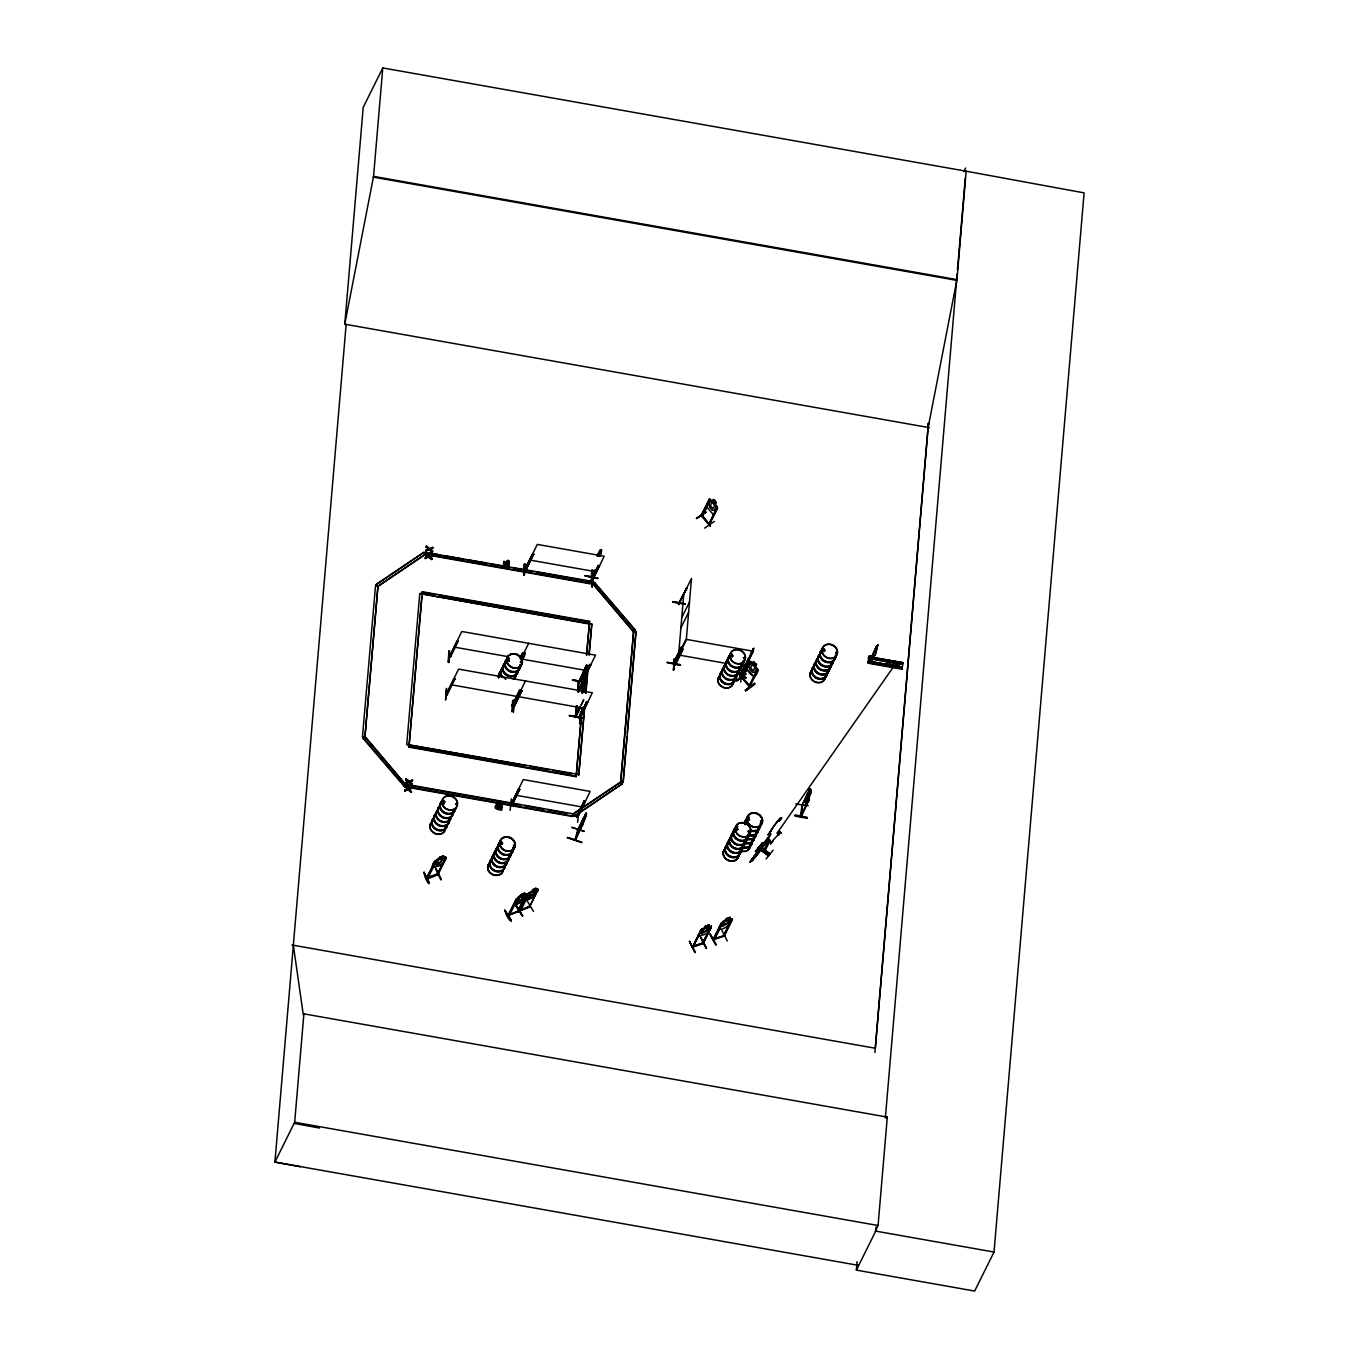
<?xml version="1.0" encoding="UTF-8"?>
<svg xmlns="http://www.w3.org/2000/svg" width="1359" height="1359" viewBox="0 0 1359 1359"><rect width="100%" height="100%" fill="white"/><g stroke="black" fill="none" stroke-linecap="round" stroke-linejoin="round"><path stroke-width="1.5" d="M501.182 807.705L500.758 802.948L496.85 806.227L497.445 808.248L500.622 808.554L501.199 803.22L500.622 808.554M508.623 565.174L508.368 560.435L504.291 563.696L504.885 565.718L508.045 566.024L508.64 560.689L508.606 564.121M746.94 669.206L746.906 666.352M753.515 676.136L747.042 669.138L747.11 666.369M692.886 946.73L701.991 928.876L700.429 930.134M724.517 935.875L723.073 935.875L731.94 919.873L724.33 936.011L714.562 938.576M721.476 922.523L713.118 939.426L724.789 935.247M584.659 819.12L574.925 840.185L575.74 839.183M577.456 830.502L577.762 829.534M575.757 839.556L578.611 829.007M715.038 513.413L713.067 514.331L706.748 506.958L706.969 504.019L706.85 506.975M868.877 660.457L869.709 658.181M871.204 658.86L870.49 658.52M438.261 873.65C439.891 874.415 424.127 880.819 427.83 877.37M438.447 874.092L426.675 877.727L436.918 874.194M871.187 658.436L871.136 658.198M446.381 688.639L445.582 700.021L446.618 688.384M448.912 662.054L448.079 662.275L448.997 650.944M449.574 651.012C446.907 674.404 450.712 655.904 448.963 650.961M449.625 656.397L450.916 656.21L449.608 656.499M578.73 717.569L586.51 702.076L587.649 702.263L579.97 718.333L578.747 718.062L579.732 718.35L592.354 692.784L458.612 669.121L446.007 694.568L447.366 694.857L446.482 693.583M446.415 694.126L447.264 694.33M585.253 675.916L595.565 655.157L461.822 631.493L449.2 656.941L450.373 656.618M453.872 678.99L455.044 678.787L453.872 678.99L446.262 694.67M457.083 641.363L458.238 641.159L457.083 641.363L449.455 657.043M511.969 705.406L511.986 706.374L519.648 690.236L521.907 690.627L514.263 706.629L514.331 705.508L512.054 705.236M511.833 711.708L512.666 700.395M513.243 700.48L512.581 711.521M523.657 575.163L524.54 563.849L524.353 574.976M513.413 705.984L519.851 692.309M521.907 690.627L514.297 706.238M511.765 705.814L514.331 705.576M591.828 581.737L604.177 556.239L537.315 544.398L524.693 569.846L532.609 553.877L533.73 554.081L525.984 569.676M526.086 570.084L526.29 569.693M510.101 810.423L511.307 798.871M520.021 658.639C522.892 648.209 528.583 652.847 521.346 660.899M520.786 690.423L513.413 705.882M523.979 652.796L521.16 658.826M578.136 815.961L576.828 815.655L576.556 816.81L578.068 816.402L590.163 791.431L523.3 779.59L510.678 805.038L518.594 789.069L519.716 789.256L511.816 805.292M578.611 718.045L580.293 717.705M582.348 679.942L586.29 668.73L586.001 672.195M580.327 717.314L579.002 717.008L580.157 717.688M582.077 680.519L582.213 679.381L583.521 679.687M581.159 712.507L580.276 723.854L580.684 712.133M590.553 581.023L592.133 580.769M580.633 712.099L579.58 723.735M583.657 674.811L582.943 680.723M583.266 682.32L583.674 676.357M592.983 575.961L592.099 587.309L592.473 575.876M579.104 717.059L578.747 718.062L586.51 702.076M578.934 811.136L577.592 822.365M581.822 680.417L589.721 664.449L590.859 664.636L577.592 691.646L578.73 680.927L578.594 681.929M598.334 565.531L590.435 581.499L598.334 565.531L599.472 565.718L591.658 581.737M576.675 816.793L584.336 800.706L585.457 800.91L577.541 816.997L576.454 816.742L577.677 816.997M680.146 664.551C640.191 657.569 706.986 670.7 667.609 662.377M673.469 663.583L673.809 661.935L674.302 663.022M678.634 603.311L686.805 587.903L678.549 604.449L679.194 603.634M674.557 658.707L673.52 670.327L674.489 658.69M678.837 602.971L678.821 603.991L679.398 602.971M674.489 664.415L686.55 639.426L753.43 651.267L740.808 676.833L739.687 676.51L741.385 675.797M679.109 603.549L678.549 604.449M682.948 649.483L675.066 665.18L682.982 649.092L681.844 648.906L682.982 649.092M675.066 665.129L675.644 664.143M681.335 647.003L673.537 662.631M686.38 587.818L686.737 588.923M740.128 675.576L739.942 676.68L740.162 675.542M741.538 670.904L740.774 682.133M346.137 324.58L344.761 324.342L363.21 107.361L382.779 67.95L966.164 171.2L956.957 279.614L928.163 427.439L928.52 423.227L875.366 1048.248L291.981 944.998M300.254 1166.718L274.909 1162.081L346.137 324.444L344.778 324.189L373.555 176.364L382.779 67.95M858.293 1265.331L274.909 1162.081L294.665 1122.262L303.889 1013.848L887.291 1117.098L878.067 1225.512L875.247 1231.203M520.701 805.106L405.763 784.755L364.925 737.105L362.479 736.68L375.526 585.678L377.955 586.12L425.588 554.115L592.762 583.707L633.6 631.357L636.046 631.799L623.237 782.291L620.553 782.359L572.937 814.347L574.534 816.198L622.388 783.718L620.808 781.867L633.6 631.357L635.451 630.117L594.613 582.467L592.762 583.707L633.362 631.85L636.046 631.799M362.479 736.68L365.163 736.629L405.763 784.755L403.912 786.012L363.057 738.362L364.925 737.105L377.955 586.12L376.375 584.251L423.991 552.264L425.588 554.115L377.717 586.595L376.375 584.251M364.925 737.105L377.955 586.12M526.171 765.644L406.715 744.511L419.761 593.509L591.811 623.968L589.143 655.31M408.261 789.834C415.276 796.034 407.887 786.198 404.744 791.108L404.982 789.868L407.768 788.883L405.237 786.946L407.768 788.883M405.084 787.269L405.305 786.08L408.464 788.56L411.93 787.32L408.974 789.511L411.369 792.28M408.889 782.512C415.888 788.696 408.498 778.877 405.373 783.786L405.611 782.546L408.38 781.561L405.865 779.624L408.38 781.561M405.695 779.947L405.933 778.758L409.093 781.238L405.933 778.758M623.237 782.291L620.808 781.867L573.192 813.854L572.751 816.538L405.577 786.963L405.763 784.755M582.264 707.139L576.148 776.719L408.957 747.127L421.766 596.516M586.697 654.885L589.551 621.335L422.377 591.743L422.19 593.951M594.613 582.467L592.524 584.2L425.333 554.608L425.52 552.417L592.949 581.516L592.762 583.707M405.577 786.963L406.001 784.279L573.192 813.854L574.534 816.198M408.957 747.127L422.377 591.743M428.731 557.241C435.729 563.441 428.34 553.606 425.214 558.515L425.452 557.275L428.221 556.29L425.707 554.353L428.221 556.29M425.537 554.676L425.775 551.924M429.359 549.919C436.358 556.103 428.968 546.284 425.843 551.193L426.08 549.953L428.849 548.968L426.318 547.031L428.849 548.968M426.165 547.354L426.403 546.165L429.546 548.645L433.011 547.405L430.056 549.597L432.536 551.499L430.056 549.597M411.692 788.543L411.93 787.32M411.998 784.958C412.745 782.003 406.545 780.966 412.066 784.092M409.586 782.189L412.558 779.981L408.923 781.561M411.539 791.957L408.974 789.511M412.151 784.619L412.236 783.769M412.321 781.221L412.558 779.981M431.839 559.687L432.077 558.498L429.597 556.595L432.077 558.498M429.427 556.918L432.383 554.727C429.206 559.585 421.868 549.682 428.917 555.967M432.451 552.366L432.689 551.176M503.34 566.38L503.781 561.505M509.132 567.349L509.353 562.303L503.968 561.42M501.471 810.032C484.976 809.013 506.126 796.408 501.692 809.879M569.404 715.7C608.509 723.396 543.328 710.757 582.094 717.62M581.601 691.867L583.198 681.963L572.462 679.789L582.926 681.657M585.236 575.638C624.189 583.894 558.498 570.746 597.671 578.068M577.031 706.119L575.452 716.771L576.403 705.593M577.796 691.119L578.526 681.912M575.978 716.618L576.845 705.678M578.034 691.595L579.002 681.827M575.74 716.193L576.318 715.259M582.416 681.81L583.028 673.079L586.595 665.027M591.912 569.999L591.318 576.097M592.15 570.474L591.658 576.98L592.337 570.067M576.148 776.719L582.026 707.631M586.459 655.378L589.551 621.335M592.524 584.2L592.949 581.516M583.691 690.423L584.03 686.244M584.064 691.018L584.149 689.998L584.506 691.085M584.319 687.96L582.603 691.425M585.083 678.939L585.168 677.92L585.525 679.024M587.003 665.4L585.678 677.139L578.798 691.001M586.544 667.099L586.188 666.012L578.356 682.745L586.765 664.908M584.71 692.105L584.591 688.877L582.875 692.427M585.831 681.878L586.341 679.024L583.045 689.54L583.657 682.371M586.85 669.97L587.037 667.745M587.156 669.324L587.343 667.116M585.457 683.543L586.731 677.92L578.73 691.867M587.428 669.715L587.734 666.012L586.646 667.898M576.573 774.035L578.764 774.953L584.455 708.073M585.695 693.43L587.649 670.446M589.076 653.713L591.811 623.968M578.764 774.953L584.693 707.58M585.95 692.937L588.073 667.864M597.179 556.375L600.287 550.225L597.705 555.423M599.659 556.341L599.948 552.875L598.164 556.46M599.965 555.695L600.525 549.529L600.406 552.264C604.364 542.428 597.196 567.586 601.256 550.123L600.44 552.077M600.695 551.89L600.814 553.47M622.15 784.211L620.553 782.359L633.6 631.357M623.169 780.695L626.907 736.799M627.263 732.62L635.808 632.275M678.651 654.223L683.781 594.019M807.178 818.288C799.109 813.446 783.294 815.06 807.212 818.186M795.694 803.984L808.265 805.751M809.522 797.75L800.757 816.504L809.081 799.738L810.219 789.256M801.997 804.647L800.723 816.351M809.03 799.839L801.181 816.589L802.15 805.292M801.266 816.351L802.489 804.766L801.81 806.057M801.13 814.805L800.638 816.249M805.683 805.53L806.414 796.833L809.998 788.781M808.588 799.772L808.945 800.859M810.1 793.69L810.61 790.836M810.864 789.715C809.166 800.723 813.192 783.939 809.862 791.821L809.709 790.598L801.606 806.465L810.015 788.628M868.248 662.716L902.274 668.56L868.248 662.716L868.69 656.703L902.818 662.716L902.121 669.24L868.163 663.209L868.231 662.343L902.342 668.356L902.291 667.252L868.333 661.255L902.359 667.473M886.306 664.432L868.86 661.103L868.265 662.614M869.301 655.904L872.699 656.941L869.301 655.904L868.86 657.144L872.699 656.941M877.761 644.693L875.706 653.781L870.915 661.391L871.238 657.62L876.521 646.425M871.187 661.425L871.493 657.671L876.317 646.51M897.076 661.697L896.498 667.541L897.076 661.697L777.263 832.897C777.586 837.212 782.104 833.39 777.263 832.897M966.164 171.2L1084.091 192.876L994.024 1252.047L974.658 1291.05L856.374 1270.121L857.087 1261.662M874.873 1052.495L928.418 422.87M856.374 1270.121L875.723 1231.118L876.079 1226.922M885.355 1117.998L957.127 274.093M957.466 269.931L965.281 178.182M508.045 566.024L508.64 560.859M765.542 843.039L765.542 842.886M768.854 837.654L766.17 842.002M769.483 836.77L757.71 851.515M742.252 678.107C736.561 672.026 751.408 686.176 749.692 687.008L757.914 670.174L750.712 661.595C746.906 660.644 756.708 663.243 756.504 664.602L755.315 666.556L756.402 668.73L754.636 672.314L752.461 672.314L749.828 669.477L749.183 666.437L750.966 662.852L752.682 663.719L753.684 661.561M748.741 685.989L749.624 685.293L748.877 686.21M750.219 686.057L742.575 678.124M868.248 662.122L868.333 661.255M868.52 658.554L868.588 657.807M902.818 662.716L868.673 656.754L868.605 658.181L902.563 663.583M902.478 664.687L902.648 662.716L872.699 657.79M902.206 668.135L898.214 667.422M709.602 499.008L701.057 515.537L701.873 516.522L706.527 507.553M702.314 516.318C696.691 508.708 723.922 542.751 701.159 515.588M509.336 914.59L518.679 910.972L526.935 894.239L516.25 898.741L507.926 915.507L519.24 910.87L527.683 893.933L538.266 889.466L537.315 889.228M509.523 914.845L508.725 915.32M518.815 911.447L517.592 911.43L525.44 895.785L526.646 895.734L525.44 895.785M518.9 911.396L508.436 915.303M527.326 895.445L528.09 894.681L519.461 911.108L520.616 910.734L519.104 910.87M520.684 910.666L528.311 895.037M520.803 910.224L520.684 910.598M538.062 889.415L529.381 906.98M501.097 803.067L501.165 806.651M876.487 647.037L877.88 645.032L875.179 654.375M572.003 827.325L584.234 831.249M772.286 841.068L778.724 834.205M585.678 675.984L586.273 674.03M584.676 687.909L585.61 676.799L578.288 691.782M678.549 604.568L691.51 578.424L686.397 638.628L674.081 663.6M455.537 804.205L456.522 803.832M455.792 804.171L456.556 804.647M521.193 662.241C518.628 661.493 522.603 663.922 520.939 661.714M500.333 842.954L501.097 842.325L500.978 843.565M501.777 844.279L502.711 843.31M513.362 845.043L514.042 845.994M513.736 845.587L514.212 845.961M730.904 655.633L731.957 656.822M732.858 656.346L732.45 655.225M743.39 657.926L744.069 658.537M744.392 658.181L743.509 657.62M735.814 828.735L736.578 828.107L737.274 829.432M737.257 830.06L737.971 828.701M749.726 831.266L748.826 831.113L749.641 830.604M750.083 831.249L749.285 830.502M761.21 820.887L761.652 821.872L760.428 821.176M822.552 650.57L823.707 649.602L822.942 650.265M824.709 650.451L823.571 650.995L823.299 649.653M824.811 650.095L823.979 651.59M835.598 652.796L836.804 652.626L836.074 653.288M887.223 662.818L888.09 661.68M889.924 663.617L889.754 662.19M576.862 706.714L576.539 705.916M575.418 715.717L579.851 706.969M576.012 716.737L580.208 708.056M802.184 806.329L802.32 805.972M507.06 566.448L508.538 560.995M499.619 808.979L501.097 803.526M692.224 946.866L703.588 942.857M702.841 943.197L703.588 942.348L702.467 943.333M714.426 939.46L713.135 939.324M580.854 828.378L580.055 829.16L583.64 817.863M580.191 829.194L582.264 820.819M582.433 823.248L583.3 819.936M586.188 813.277L585.474 816.844M585.542 815.757L586.544 813.65L585.474 817.167M571.952 827.478L584.183 831.453M574.959 840.083L578.136 828.82M583.13 824.624L582.977 823.503L575.35 840.338L578.288 829.686M581.278 842.24C538.742 827.92 609.461 852.11 569.183 837.959M807.926 794.183L807.314 801.351L810.423 793.061M740.468 673.775C740.604 677.241 744.698 663.26 745.547 664.993M426.556 877.761L435.458 861.81L426.998 878.135M427.881 877.846L428.17 877.218M437.088 874.584L437.972 874.211M807.399 817.405L794.692 815.434M869.284 658.52L869.879 657.026L869.165 658.486M584.523 819.035L581.958 825.032L583.775 818.169M591.675 576.777L594.172 571.68M578.373 681.708L579.24 681.046M583.164 673.113L584.2 670.055M806.312 796.833L807.331 793.758M748.996 685.48L749.862 686.431M870.864 658.724L870.389 657.943M505.905 566.346L508.028 560.486L504.291 563.696M498.464 808.877L500.944 803.594M709.874 524.234L708.549 523.555M586.409 813.616L577.813 830.026M426.403 546.165L429.393 548.968L433.011 547.405M376.12 584.744L423.991 552.264M426.08 549.953L428.68 549.291M425.843 551.193L429.512 549.597M425.452 557.275L428.068 556.629M425.214 558.515L428.883 556.918M432.774 548.628L430.208 549.274M432.383 554.727L428.764 556.307M432.145 555.95L429.597 556.595M419.761 593.509L591.573 624.444M363.057 738.362L365.163 736.629M406.715 744.511L579.002 774.477M450.424 657.178L458.238 641.159M447.23 694.806L455.044 678.787M405.611 782.546L408.227 781.884M403.912 786.012L406.001 784.279M405.373 783.786L409.059 782.189M405.305 786.08L408.295 788.883L411.76 787.642M404.982 789.868L407.598 789.205M404.744 791.108L408.43 789.511M525.152 564.002L524.268 575.316L524.455 563.883M303.889 1013.848L303.329 1014.986L293.34 945.235M525.865 569.591L525.016 568.894L526.375 569.523M525.814 570.168L533.73 554.081M520.99 656.363L522.841 652.609M521.805 657.195L528.685 643.317M521.38 660.508L525.118 652.999M423.94 872.461C435.576 891.946 424.45 881.94 424.178 872.155M519.648 690.236L511.748 706.204L514.144 706.612M426.743 878.152L434.982 860.977M520.327 691.357L525.491 680.944M427.83 877.931L436.8 860.281L439.942 857.138L443.612 855.949L442.558 858.09M439.059 859.177L439.857 857.104L443.663 856.068M440.418 857.257L442.66 856.561M436.035 868.707L441.335 879.681L435.661 868.605M436.834 874.567L445.599 858.65L437.972 874.788M436.902 874.992L445.786 859.024M438.091 873.65L445.599 858.65M443.442 862.676L446.058 857.393L442.711 857.988M597.264 555.355L600.627 549.665M593.832 570.593L591.114 576.76L594.596 569.88M591.811 576.012L594.257 570.661M496.307 804.103L502.1 805.072M511.85 804.732L511.001 804.528M519.716 789.256L512.037 805.326L511.086 804.001M586.629 666.08L578.849 682.796M587.598 665.978L584.676 670.463L584.064 677.614L586.476 671.635M585.984 671.958L589.721 664.449M578.034 691.714L585.814 675.916M579.495 691.153L581.227 687.688M582.111 693.056L584.676 687.807M582.247 693.09L584.812 687.824M575.35 716.516L579.766 707.988M576.029 715.751L580.293 707.037M633.362 631.85L635.451 630.117M696.471 518.577L706.017 512.156L696.606 518.221M505.038 910.088C505.956 919.822 518.713 928.91 504.75 910.445M701.142 515.74L709.432 498.94L716.974 506.482L715.123 504.41M701.991 516.539L709.976 500.622L709.228 499.755L709.636 500.842M706.017 512.156L696.42 518.442M516.012 900.236L516.76 899.454L508.266 915.83L509.353 915.439L507.943 915.405M508.878 915.032L516.76 899.454M509.2 915.575L518.068 897.84L521.126 894.528L524.608 893.016L523.572 895.173L526.069 893.916M515.74 905.824L522.671 916.136L516.352 905.57M521.55 894.613L523.691 893.695M716.193 502.541L715.021 504.478L716.04 506.686L714.273 510.271L712.167 510.237L709.653 507.315L709.075 504.206L710.842 500.639L712.507 501.556C712.982 494.387 719.76 508.759 713.458 499.636M522.298 916.051L516.352 905.315M704.658 528.124L714.358 521.38M716.516 508.249L717.246 509.115L716.516 508.249L708.956 523.878M717.484 508.181L708.99 524.897L717.586 508.266L716.906 506.499M518.068 911.753L519.07 910.36M517.983 911.77L526.935 894.239M518.849 911.498L527.598 893.831M520.191 910.258L528.09 894.681M527.564 893.967L535.99 888.361L532.354 889.754M532.881 889.839L535.021 888.922M535.769 888.361L534.817 890.281L536.278 890.162L534.495 893.746L528.634 897.433L527.615 896.651L529.381 893.067L531.471 891.776M535.922 888.242L534.885 890.4L537.4 889.143M522.688 915.864L515.91 905.502M528.906 906.657L530.282 905.638M538.198 889.347L529.857 906.198L520.65 909.817M530.214 906.623L519.308 910.785M576.59 816.759L584.336 800.706M533.56 911.498L527.224 900.949M681.776 617.513L689.523 601.918M577.456 830.332L586.205 812.716M580.718 826.714L585.61 817.15M574.857 839.93L583.266 823.214L586.239 813.158M680.893 627.858L688.639 612.263M681.776 647.088L673.401 663.617M963.82 171.71L965.637 168.04M736.816 680.689L745.989 673.877M744.545 665.842L740.179 674.608L745.717 664.364M740.706 673.537L745.887 663.243M747.79 659.574L748.86 658.249M749.438 656.584L750.202 655.055M751.969 651.471L753.328 648.736L751.578 651.929M739.687 676.51L748.979 658.062M750.712 654.596L753.65 648.651M753.684 649.602L745.513 666.08M740.23 676.052L740.944 676.833M749.573 661.137L741.182 678.005L742.184 678.107M749.709 663.073L749.251 662.003L750.032 662.835L741.946 678.77M742.065 678.77L748.316 666.301L744.987 664.551M745.853 674.217L736.578 680.859L745.378 673.707M746.21 677.462L745.751 678.328L737.699 673.86M745.428 689.981L745.734 690.814L754.924 683.951L745.751 690.78M748.826 686.244L756.895 670.242M757.812 670.242C756.368 679.806 750.117 675.423 746.94 669.121M754.585 683.577L745.259 690.304L754.636 683.186M689.506 941.362C706.595 975.116 677.767 919.194 695.196 952.166M700.174 931.628L692.36 947.325L701.176 931.272L699.97 931.255L701.176 931.272M693.345 946.459L700.972 930.898M705.423 926.125L704.438 928.146L705.491 926.243L709.075 924.918L705.389 926.226M705.882 926.226L708.073 925.445M704.472 928.044L702.314 929.335L700.531 932.92L701.601 933.803L707.631 930.388L709.415 926.821L707.903 926.821L708.854 924.901M707.954 926.94L709.007 924.799M702.059 943.35L710.944 927.365L703.333 943.486L692.478 947.257L692.512 946.289M702.263 943.741L711.131 927.738M706.748 933.65L711.386 926.091L703.198 942.959L693.515 945.932M710.349 934.211C727.711 967.064 697.541 912.008 716.21 944.692M700.666 937.591L706.493 948.174M751.289 860.009L750.168 862.201L761.482 846.878L753.277 858.158M755.451 851.719L762.637 842.665L755.604 851.38M751.493 860.213L752.071 859.058M752.376 860.247C770.281 835.989 744.358 874.143 754.024 856.034M718.877 927.806L723.005 921.402L732.399 918.616L727.761 926.175M751.85 860.655L752.801 859.126M758.713 847.523L769.007 855.321L758.679 847.591M721.17 924.154L721.986 923.424L713.883 939.256M754.755 856.442L766.901 841.799L754.755 856.442C754.16 863.118 781.527 814.992 766.255 842.138M769.992 853.996L759.545 846.504M724.398 935.858L713.424 939.765L721.986 923.424M714.375 939.562L723.311 921.861L726.419 918.65L730.004 917.325L729.053 919.245M725.536 920.689L726.487 918.769L730.072 917.444M758.509 852.552L763.469 844.703L761.329 846.878M726.878 918.752L729.087 917.971M766.051 842.155L769.058 836.329L757.337 851.244M730.004 917.325L728.968 919.465L730.429 919.33L728.645 922.914L722.614 926.328L721.544 925.445M768.565 841.561L768.905 840.287L763.435 851.312L769.245 840.558M769.534 840.762L769.177 840.626M769.177 841.119L769.958 840.151M769.5 840.864L764.285 851.889L769.704 841.204L768.973 840.694M723.328 936.3L732.144 920.264M724.194 935.485L731.94 919.873M770.485 843.769L772.948 840.932M770.774 843.99L770.927 842.886M772.659 840.728L772.507 841.816M766.119 858.922L773.101 850.156M727.269 941.023L721.731 930.134M868.86 661.103L868.452 661.918L894.222 666.708M876.759 647.088L877.795 644.981M872.75 656.516L871.9 662.529M801.606 806.465L809.879 789.817M810.66 793.384L809.726 795.355M806.414 796.833L805.547 805.513L808.945 799.619M887.019 660.134L886.646 665.57M890.468 660.746L890.094 666.182M893.526 661.289L893.152 666.725M886.714 1118.236L887.291 1117.098M752.054 651.148L752.852 649.874M870.915 661.391L874.992 654.885M578.085 830.536L585.559 814.585L585.593 815.57M750.644 653.815L753.803 648.141M746.567 662.258L749.047 657.756M508.555 660.627L509.421 660.304M444.665 802.201L444.495 801.419M500.401 842.682L501.709 842.206M500.944 842.461L501.794 843.667M823.146 649.789L823.197 650.723M736.969 829.619L737.512 829.517M748.928 830.689L749.896 830.893L749.234 831.589M760.904 821.04L761.261 821.227M761.703 821.634L760.564 821.804M887.291 662.496L889.482 661.935L889.754 663.905M769.16 855.015L758.492 847.914M500.944 802.965L499.568 805.055L497.411 805.377M504.885 565.718L508.385 561.063M497.445 808.248L500.588 803.016L496.85 806.227M757.15 853.809L760.377 848.797L758.985 850.105M583.453 680.129L582.128 679.908M675.304 665.163L674.2 664.976M757.965 850.972L769.483 836.6M768.905 840.287L768.056 841.408L769.211 842.24L770.077 841.119M769.67 839.947L768.277 841.561M754.16 856.374L758.509 851.057L750.066 862.116M750.712 861.164L753.447 857.427M522.213 901.612L524.319 899.267L522.281 901.73L513.974 905.281L522.332 901.747M535.514 894.528C531.267 900.066 514.534 904.313 533.594 896.872L535.701 894.613M729.715 923.797C728.271 926.617 719.081 931.849 718.996 927.755L719.183 929.267M504.308 564.749L507.943 560.791M496.867 807.28L500.503 803.322M759.443 846.725L769.907 854.182M441.335 864.766L443.391 862.557M441.454 864.919L432.604 867.535L441.454 864.919L443.561 862.659M511.341 920.655L504.835 910.36M509.098 660.525L508.929 659.149M443.136 801.606L444.138 801.164M443.289 802.235L444.563 802.371M730.717 655.123L731.838 654.766M824.726 651.097L822.773 650.757M835.853 652.473L836.431 653.152M736.034 828.209L737.19 827.988M748.248 818.424L747.977 819.46M749.505 819.579L747.96 818.916M508.198 560.418L504.852 562.847M498.413 804.936L500.758 802.948M590.638 581.091L591.828 581.278L590.604 581.567M511.901 705.831L514.161 706.221M511.901 805.292L510.95 805.14M582.281 681.776L583.283 681.029M756.504 664.602L753.633 661.799M736.255 680.519L745.445 673.707M755.451 666.606L757.269 668.56M758.033 670.242L757.303 668.509M757.676 671.074L756.572 670.48M750.304 686.21L749.421 686.89L741.47 677.445M518.034 910.666L518.798 910.921M519.733 910.02L520.446 909.647M529.381 905.943L530.112 906.147M702.178 515.876L702.246 516.165M709.466 524.37L702.518 515.91M574.772 815.723L622.388 783.718M673.469 670.225L674.251 658.962M508.3 659.302L507.841 660.372L508.979 660.695M509.115 660.729L507.875 659.998M732.246 656.907L730.632 655.853M744.375 658.639L743.951 657.416M501.318 842.325L502.117 842.801M747.722 819.528L749.472 820.055M737.801 829.737L735.949 828.956M749.658 831.198L749.93 830.774A8.035 6.931 26.4 0 0 759.987 827.41M749.709 831.725L748.792 831.334M753.413 676.204L755.383 675.287M713.033 514.178L714.953 513.311M537.96 890.96L536.771 891.011M530.214 906.572L519.733 911.057M762.433 842.852L755.434 851.583M701.991 928.876L711.453 926.209M706.272 948.497L700.785 937.387L706.442 948.395M409.755 781.85L412.473 780.898M409.127 789.188L411.845 788.22M435.458 861.81L434.608 862.506M509.047 661.069L507.536 660.423M744.205 658.673L744.562 657.807M889.296 664.109L887.903 663.855M443.238 800.995L444.852 801.691M443.425 801.402L444.427 801.827M444.274 802.965L442.66 801.793M501.029 842.121L501.93 842.274M502.083 844.092L500.469 843.175M748.18 818.203L748.809 818.169M591.828 581.278L590.842 581.057M576.539 816.215L577.711 816.504M442.49 857.971L444.053 858.022L439.637 863.729L436.137 864.817L435.033 863.865M823.537 649.381L824.437 649.653M823.605 649.806L824.845 650.129M823.69 651.165L824.692 650.248M888.344 661.782L889.398 662.088M701.856 514.738L702.518 515.605L701.957 514.823M724.313 935.434L723.277 935.468M532.575 554.268L533.696 554.472M598.317 565.922L599.438 566.108M524.948 569.965L525.967 570.067M685.191 603.804L672.637 601.646L685.293 604.092M685.174 604.262L672.62 602.122M522.824 652.999L525.084 653.39M589.687 664.84L590.825 665.027M581.941 680.434L583.385 679.67M519.614 690.627L521.89 691.018M586.493 702.467L587.615 702.654M579.189 717.059L580.191 717.297M518.56 789.46L519.699 789.664M584.302 801.097L585.423 801.3M373.555 176.364L956.957 279.614M373.198 177.095L956.583 280.345M344.778 324.189L929.539 427.694M529.568 560.01L596.431 571.833M427.609 552.79L440.146 554.999M444.325 555.746L463.147 559.076M467.326 559.806L486.131 563.136M490.31 563.883L509.115 567.213M513.294 567.943L532.099 571.273M536.278 572.02L592.711 582.009M505.344 566.873L508.912 567.501M872.529 659.268L900.473 664.347M890.298 665.146L898.299 666.556M422.139 592.235L434.676 594.461M438.855 595.191L589.313 621.827M678.821 655.021L726.878 663.532M741.504 666.114L745.683 666.861M454.076 647.088L508.402 656.703M520.939 658.928L585.729 670.395M585.814 676.018L585.984 677.326M582.892 682.116L572.445 680.264M578.543 682.337L579.172 681.114M584.744 691.918L585.695 689.998L584.574 692.071L584.404 690.865M450.865 684.715L584.608 708.379M530.35 766.391L549.155 769.721M553.334 770.451L572.156 773.781M409.212 746.652L576.386 776.227M515.554 795.185L582.416 807.025M524.88 805.836L543.685 809.166M547.864 809.913L566.669 813.243M405.814 786.47L573.005 816.063M294.665 1122.262L878.067 1225.512M875.723 1231.118L994.024 1252.047M294.105 1123.4L319.467 1128.038M709.432 498.94L712.609 501.488M731.805 654.766L732.909 655.785M445.123 857.155L446.109 857.512M714.358 938.984L713.764 939.222M745.157 664.228L748.418 665.944M745.072 664.398L748.333 666.131M736.476 672.229L746.04 677.835L737.954 673.385M768.837 840.44L769.89 841.34M759.732 846.385L770.179 853.86M516.284 901.425L517.303 902.206L520.633 900.813L523.181 898.52L524.608 893.016L517.779 897.416M594.376 582.943L635.214 630.593M423.753 552.756L425.333 554.608M363.312 737.869L404.15 785.519M747.79 819.885L747.62 819.001M513.685 903.888L513.974 905.281M706.748 933.565L698.186 936.742L697.931 935.111M445.208 857.07C440.01 857.818 430.922 860.808 432.655 867.654M438.957 859.16L436.528 859.907M435.61 868.605L440.877 879.783M423.974 872.427L429.274 883.418M902.546 663.804L868.622 658.062M525.135 899.063L525.406 900.405M600.1 551.024L600.27 552.23M743.305 660.372A8.035 6.931 26.4 0 1 737.716 667.932A8.035 6.931 26.4 0 1 728.288 662.563A8.035 6.931 26.4 0 1 732.229 654.07M741.301 666.539A8.052 6.948 26.4 0 1 731.855 671.958A8.052 6.948 26.4 0 1 726.063 662.003M726.997 660.44A8.052 6.948 26.4 0 1 728.356 659.2M739.568 669.902A8.001 6.897 26.4 0 1 728.271 674.455A8.001 6.897 26.4 0 1 726.725 662.597M741.419 664.415A8.154 7.033 26.4 0 1 730.955 671.448A8.154 7.033 26.4 0 1 728.424 658.86M741.521 664.194A8.154 7.033 26.4 0 1 731.074 671.227A8.154 7.033 26.4 0 1 728.526 658.639M741.521 663.956A8.035 6.931 26.4 0 1 731.227 670.87A8.035 6.931 26.4 0 1 728.73 658.486M743.662 662.003A8.154 7.033 26.4 0 1 732.144 666.657A8.154 7.033 26.4 0 1 730.547 654.562M743.781 661.51A8.052 6.948 26.4 0 1 732.416 666.114A8.052 6.948 26.4 0 1 730.853 654.172M739.313 668.458A8.069 6.948 26.4 0 1 728.985 675.389A8.001 6.897 26.4 0 1 726.402 663.243M726.47 662.971A8.069 6.948 26.4 0 0 728.985 675.389A8.001 6.897 26.4 0 0 739.143 668.679M735.083 676.935A8.052 6.948 26.4 0 1 724.772 683.866A8.052 6.948 26.4 0 1 722.275 671.465M739.5 670.191A8.069 6.948 26.4 0 1 728.101 674.794A8.069 6.948 26.4 0 1 726.538 662.835M733.367 680.298A8.001 6.897 26.4 0 1 723.124 687.195A8.001 6.897 26.4 0 1 720.644 674.862M735.321 676.68A8.154 7.033 26.4 0 1 724.874 683.713A8.154 7.033 26.4 0 1 722.325 671.142M735.542 678.362A8.154 7.033 26.4 0 1 724.024 683.016A8.154 7.033 26.4 0 1 722.444 670.921M735.542 678.09A8.035 6.931 26.4 0 1 724.194 682.677A8.035 6.931 26.4 0 1 722.648 670.751M737.207 672.637A8.035 6.931 26.4 0 1 726.912 679.551A8.035 6.931 26.4 0 1 724.415 667.184M737.461 672.382A8.154 7.033 26.4 0 1 726.997 679.398A8.154 7.033 26.4 0 1 724.466 666.827M737.58 671.924A8.052 6.948 26.4 0 1 727.269 678.837A8.052 6.948 26.4 0 1 724.772 666.437M733.265 680.553A8.018 6.914 26.4 0 1 723.005 687.45A8.018 6.914 26.4 0 1 720.508 675.1M749.115 834.613A8.052 6.948 26.4 0 1 736.85 838.622A8.052 6.948 26.4 0 1 737.903 826.425M748.367 830.893A8.052 6.948 26.4 0 1 748.996 832.744M746.618 839.641A8.052 6.948 26.4 0 1 735.253 844.228A8.052 6.948 26.4 0 1 733.69 832.286M744.664 841.408A8.018 6.914 26.4 0 1 734.387 848.305A8.018 6.914 26.4 0 1 731.906 835.955M744.783 841.119A8.001 6.897 26.4 0 1 734.539 848.016A8.069 6.948 26.4 0 1 731.957 835.734A8.001 6.897 26.4 0 0 734.539 848.016A8.069 6.948 26.4 0 0 744.8 841.221M746.737 837.501A8.154 7.033 26.4 0 1 736.272 844.534A8.154 7.033 26.4 0 1 733.741 831.963M746.838 837.28A8.154 7.033 26.4 0 1 736.391 844.313A8.154 7.033 26.4 0 1 733.843 831.742M746.838 837.042A8.035 6.931 26.4 0 1 736.561 843.956A8.035 6.931 26.4 0 1 734.047 831.589M748.622 833.458A8.035 6.931 26.4 0 1 738.328 840.372A8.035 6.931 26.4 0 1 735.831 828.005M748.231 831.334A8.154 7.033 26.4 0 1 745.106 840.355A8.154 7.033 26.4 0 1 734.59 837.212A8.154 7.033 26.4 0 1 735.882 827.648M748.333 831.113A8.154 7.033 26.4 0 1 745.208 840.134A8.154 7.033 26.4 0 1 734.692 836.991A8.154 7.033 26.4 0 1 735.983 827.427M740.417 850.038A8.052 6.948 26.4 0 1 730.106 856.968A8.052 6.948 26.4 0 1 727.592 844.551M725.961 847.965A8.001 6.897 26.4 0 0 728.441 860.281A8.001 6.897 26.4 0 0 738.701 853.401A8.069 6.948 26.4 0 1 728.373 860.434A8.069 6.948 26.4 0 1 725.859 848.016M740.638 849.783A8.154 7.033 26.4 0 1 730.191 856.799A8.154 7.033 26.4 0 1 727.643 844.228M740.757 849.545A8.154 7.033 26.4 0 1 730.293 856.578A8.154 7.033 26.4 0 1 727.761 844.007M740.757 849.307A8.035 6.931 26.4 0 1 730.462 856.221A8.035 6.931 26.4 0 1 727.965 843.854M742.643 847.591A8.035 6.931 26.4 0 1 731.295 852.178A8.035 6.931 26.4 0 1 729.749 840.27M742.778 845.468A8.154 7.033 26.4 0 1 732.331 852.501A8.154 7.033 26.4 0 1 729.783 839.93M742.897 845.247A8.154 7.033 26.4 0 1 732.433 852.28A8.154 7.033 26.4 0 1 729.902 839.709M742.914 845.009A8.052 6.948 26.4 0 1 732.586 851.94A8.052 6.948 26.4 0 1 730.089 839.539M744.46 841.765A8.001 6.897 26.4 0 1 734.217 848.645A8.001 6.897 26.4 0 1 731.737 836.329M738.583 853.639A8.018 6.914 26.4 0 1 729.307 860.893A8.018 6.914 26.4 0 1 724.466 849.426M744.902 824.743A8.035 6.931 26.4 0 1 749.217 817.489M760.293 823.775A8.035 6.931 26.4 0 1 760.411 825.643M758.628 829.228A8.035 6.931 26.4 0 1 748.231 834.273M744.358 823.146A8.035 6.931 26.4 0 1 747.433 821.074M760.547 823.52A8.154 7.033 26.4 0 1 750.083 830.553M744.902 824.505A8.154 7.033 26.4 0 1 749.285 817.133M758.509 827.597A8.154 7.033 26.4 0 1 748.062 834.63M744.137 823.316A8.154 7.033 26.4 0 1 745.53 822.059M760.666 823.061A8.052 6.948 26.4 0 1 750.355 829.992M745.259 824.03A8.052 6.948 26.4 0 1 747.858 817.591M758.169 828.09A8.052 6.948 26.4 0 1 747.858 835.021A8.154 7.033 26.4 0 0 758.407 827.835M756.453 831.453A8.001 6.897 26.4 0 1 746.21 838.333M752.427 839.624A8.035 6.931 26.4 0 1 742.133 846.538M754.211 836.057A8.035 6.931 26.4 0 1 743.917 842.971M754.687 837.195A8.052 6.948 26.4 0 1 744.273 842.257M756.368 831.725A8.052 6.948 26.4 0 1 746.057 838.656A8.069 6.948 26.4 0 0 755.995 835.513M752.427 839.879A8.154 7.033 26.4 0 1 741.963 846.895M754.449 835.785A8.154 7.033 26.4 0 1 744.002 842.818M751.782 843.99A8.052 6.948 26.4 0 1 741.776 847.286M750.372 843.718A8.001 6.897 26.4 0 1 740.128 850.598M752.308 840.1A8.154 7.033 26.4 0 1 741.861 847.116M755.842 835.717A8.001 6.897 26.4 0 1 745.887 838.979M756.317 831.878A8.069 6.948 26.4 0 1 756.419 833.746M750.287 843.973A8.052 6.948 26.4 0 1 739.976 850.887M835.343 655.004A8.035 6.931 26.4 0 1 829.754 662.563A8.035 6.931 26.4 0 1 820.326 657.212A8.035 6.931 26.4 0 1 824.267 648.719M833.339 661.17A8.052 6.948 26.4 0 1 821.957 665.774A8.052 6.948 26.4 0 1 820.411 653.832M833.56 660.95A8.154 7.033 26.4 0 1 821.142 665.027A8.154 7.033 26.4 0 1 822.195 652.66M831.555 664.772A8.052 6.948 26.4 0 1 820.173 669.358A8.052 6.948 26.4 0 1 818.628 657.433A8.018 6.914 26.4 0 0 821.125 669.817A8.018 6.914 26.4 0 0 831.402 662.92M831.623 664.534A8.001 6.897 26.4 0 1 820.326 669.087A8.001 6.897 26.4 0 1 818.764 657.229M833.679 660.457A8.035 6.931 26.4 0 1 822.331 665.027A8.035 6.931 26.4 0 1 820.768 653.118M835.7 656.635A8.154 7.033 26.4 0 1 824.183 661.289A8.154 7.033 26.4 0 1 822.603 649.194M835.819 656.414A8.154 7.033 26.4 0 1 824.284 661.069A8.154 7.033 26.4 0 1 822.705 648.973M835.836 656.142A8.052 6.948 26.4 0 1 824.454 660.746A8.052 6.948 26.4 0 1 822.891 648.804M829.619 668.917A8.154 7.033 26.4 0 1 817.184 672.994A8.154 7.033 26.4 0 1 818.237 660.627M825.423 677.037A8.018 6.914 26.4 0 1 814.092 681.623A8.018 6.914 26.4 0 1 812.546 669.732M827.138 671.567A8.052 6.948 26.4 0 1 817.812 678.854A8.052 6.948 26.4 0 1 812.954 667.337M825.525 676.799A8.001 6.897 26.4 0 1 814.228 681.352A8.001 6.897 26.4 0 1 812.682 669.494M827.359 671.312A8.154 7.033 26.4 0 1 816.912 678.345A8.154 7.033 26.4 0 1 814.364 665.774M827.478 671.091A8.154 7.033 26.4 0 1 817.014 678.124A8.154 7.033 26.4 0 1 814.483 665.553M827.58 672.722A8.035 6.931 26.4 0 1 816.249 677.309A8.035 6.931 26.4 0 1 814.687 665.4M829.364 669.138A8.035 6.931 26.4 0 1 818.016 673.724A8.035 6.931 26.4 0 1 816.47 661.816M829.72 668.696A8.154 7.033 26.4 0 1 818.203 673.351A8.154 7.033 26.4 0 1 816.623 661.238M829.313 670.191A8.052 6.948 26.4 0 1 818.373 673.011A8.052 6.948 26.4 0 1 815.451 662.309M829.619 666.556A8.052 6.948 26.4 0 1 829.737 668.424M831.181 663.311A8.001 6.897 26.4 0 1 821.923 670.548A8.001 6.897 26.4 0 1 817.099 659.098M511.018 851.991A8.052 6.948 26.4 0 1 500.707 858.922A8.052 6.948 26.4 0 1 498.209 846.521M509.2 855.592A8.018 6.914 26.4 0 1 498.923 862.489A8.018 6.914 26.4 0 1 496.443 850.156M509.302 855.355A8.001 6.897 26.4 0 1 499.059 862.235A8.018 6.914 26.4 0 1 496.545 849.919M496.562 849.919A8.001 6.897 26.4 0 0 499.059 862.235A8.018 6.914 26.4 0 0 509.319 855.355M511.358 853.622A8.154 7.033 26.4 0 1 499.84 858.276A8.154 7.033 26.4 0 1 498.26 846.181M511.477 853.129A8.035 6.931 26.4 0 1 500.129 857.716A8.035 6.931 26.4 0 1 498.566 845.808M513.141 847.693A8.035 6.931 26.4 0 1 502.847 854.607A8.035 6.931 26.4 0 1 500.35 842.223M513.396 847.421A8.154 7.033 26.4 0 1 502.932 854.454A8.154 7.033 26.4 0 1 500.401 841.884M513.498 847.201A8.154 7.033 26.4 0 1 503.051 854.233A8.154 7.033 26.4 0 1 500.503 841.663M513.515 846.963A8.052 6.948 26.4 0 1 503.204 853.894A8.052 6.948 26.4 0 1 500.707 841.493M507.162 861.827A8.035 6.931 26.4 0 1 494.931 865.836A8.035 6.931 26.4 0 1 495.967 853.656M504.614 867.908A8.052 6.948 26.4 0 1 492.79 870.151A8.052 6.948 26.4 0 1 492.111 858.786M504.936 864.256A8.052 6.948 26.4 0 1 505.038 866.125M507.417 861.589A8.154 7.033 26.4 0 1 494.999 865.666A8.154 7.033 26.4 0 1 496.035 853.299M507.519 861.368A8.154 7.033 26.4 0 1 495.101 865.445A8.154 7.033 26.4 0 1 496.154 853.078M503.221 869.726A8.018 6.914 26.4 0 1 491.024 873.735A8.018 6.914 26.4 0 1 492.06 861.589M490.48 862.184A8.001 6.897 26.4 0 0 492.026 874.041A8.001 6.897 26.4 0 0 503.323 869.488A8.069 6.948 26.4 0 1 491.075 873.616A8.069 6.948 26.4 0 1 492.111 861.402M505.276 863.78A8.154 7.033 26.4 0 1 494.812 870.813A8.154 7.033 26.4 0 1 492.281 858.225M505.276 863.543A8.035 6.931 26.4 0 1 494.982 870.456A8.035 6.931 26.4 0 1 492.485 858.073M507.536 861.096A8.052 6.948 26.4 0 1 496.171 865.7A8.052 6.948 26.4 0 1 494.608 853.758M508.979 856A8.001 6.897 26.4 0 1 498.736 862.88A8.001 6.897 26.4 0 1 496.256 850.547M453.566 810.151A8.035 6.931 26.4 0 1 444.257 817.422A8.035 6.931 26.4 0 1 439.416 805.921M442.49 803.848A8.035 6.931 26.4 0 1 444.427 803.492M453.447 810.61A8.154 7.033 26.4 0 1 444.002 817.999A8.154 7.033 26.4 0 1 439.076 806.312M442.202 804.222A8.154 7.033 26.4 0 1 444.172 803.848M451.528 816.351A8.035 6.931 26.4 0 1 440.18 820.938A8.035 6.931 26.4 0 1 438.617 809.03M453.21 810.864A8.035 6.931 26.4 0 1 443.9 818.135A8.035 6.931 26.4 0 1 439.059 806.651M451.613 816.096A8.001 6.897 26.4 0 1 440.316 820.649A8.001 6.897 26.4 0 1 438.77 808.792M455.452 808.435A8.035 6.931 26.4 0 1 444.104 813.005A8.035 6.931 26.4 0 1 442.558 801.097M455.707 808.197A8.154 7.033 26.4 0 1 444.172 812.852A8.154 7.033 26.4 0 1 442.592 800.757M455.809 807.976A8.154 7.033 26.4 0 1 444.291 812.631A8.154 7.033 26.4 0 1 442.711 800.536M455.809 807.705A8.035 6.931 26.4 0 1 444.461 812.291A8.035 6.931 26.4 0 1 442.915 800.383M447.23 824.998A8.035 6.931 26.4 0 1 435.882 829.585A8.035 6.931 26.4 0 1 434.319 817.676M445.327 826.731A8.035 6.931 26.4 0 1 435.033 833.645A8.035 6.931 26.4 0 1 432.536 821.278M445.412 826.493A8.001 6.897 26.4 0 1 435.169 833.39A8.001 6.897 26.4 0 1 432.672 821.057M447.485 824.777A8.154 7.033 26.4 0 1 435.95 829.432A8.154 7.033 26.4 0 1 434.37 817.337M447.587 824.284A8.035 6.931 26.4 0 1 436.239 828.871A8.035 6.931 26.4 0 1 434.693 816.963M449.608 818.118A8.035 6.931 26.4 0 1 439.314 825.032A8.035 6.931 26.4 0 1 436.817 812.648M451.307 816.725A8.001 6.897 26.4 0 1 440.01 821.295A8.001 6.897 26.4 0 1 438.447 809.437M449.251 818.831A8.035 6.931 26.4 0 1 439.942 826.102A8.035 6.931 26.4 0 1 435.101 814.602M449.506 818.577A8.154 7.033 26.4 0 1 440.044 825.966A8.154 7.033 26.4 0 1 435.118 814.279M449.608 818.356A8.154 7.033 26.4 0 1 440.163 825.745A8.154 7.033 26.4 0 1 435.237 814.058M520.106 664.67A8.035 6.931 26.4 0 1 510.797 671.941A8.035 6.931 26.4 0 1 505.956 660.44M507.315 659.2A8.035 6.931 26.4 0 1 509.03 658.368M518.085 670.836A8.035 6.931 26.4 0 1 506.737 675.423A8.035 6.931 26.4 0 1 505.174 663.515M520.361 664.415A8.154 7.033 26.4 0 1 514.687 672.093A8.154 7.033 26.4 0 1 505.089 666.64A8.154 7.033 26.4 0 1 509.098 658.011M516.182 672.586A8.035 6.931 26.4 0 1 513.583 679.007M502.541 677.054A8.035 6.931 26.4 0 1 503.391 667.116M516.386 674.2A8.001 6.897 26.4 0 1 513.685 678.736M506.024 679.211A8.001 6.897 26.4 0 1 504.206 678.192M502.694 676.799A8.001 6.897 26.4 0 1 503.543 666.895M518.34 670.616A8.154 7.033 26.4 0 1 506.805 675.27A8.154 7.033 26.4 0 1 505.225 663.158M518.442 670.395A8.154 7.033 26.4 0 1 506.924 675.049A8.154 7.033 26.4 0 1 505.327 662.937M518.442 670.123A8.035 6.931 26.4 0 1 507.094 674.693A8.035 6.931 26.4 0 1 505.548 662.784M520.582 666.08A8.154 7.033 26.4 0 1 509.047 670.734A8.154 7.033 26.4 0 1 507.468 658.639M520.582 665.808A8.035 6.931 26.4 0 1 509.234 670.395A8.035 6.931 26.4 0 1 507.671 658.486M515.961 672.977A8.001 6.897 26.4 0 1 513.362 679.381M502.371 677.428A8.001 6.897 26.4 0 1 503.221 667.541M497.751 676.68A8.154 7.033 26.4 0 1 499.127 675.44M497.853 676.459A8.154 7.033 26.4 0 1 499.246 675.219M498.09 676.289A8.035 6.931 26.4 0 1 499.449 675.049M498.634 677.903A8.035 6.931 26.4 0 1 501.233 671.482M498.634 677.665A8.154 7.033 26.4 0 1 501.267 671.125M498.736 677.445A8.154 7.033 26.4 0 1 501.386 670.904M514.381 676.459A8.154 7.033 26.4 0 1 514.483 678.345M498.991 677.19A8.035 6.931 26.4 0 1 500.231 671.992M514.381 676.221A8.035 6.931 26.4 0 1 514.483 678.073M513.753 700.276L513.413 712.014L513.753 700.276M747.586 660.542L748.69 661.137L747.586 660.542M583.504 684.223L583.198 687.688L585.27 680.638L583.504 684.223M807.773 796.034L807.467 799.5L809.539 792.45L807.773 796.034M899.284 662.309L898.792 667.948L899.284 662.309M760.123 849.086L757.048 853.503C765.406 844.177 745.072 868.809 755.995 854.811L754.415 856.34L760.123 849.086M778.673 831.113L781.289 832.999L778.673 831.113M585.559 813.905L585.729 815.026L585.559 813.905M438.685 859.703L436.902 863.271L440.401 862.184L442.185 858.616L438.685 859.703M583.64 699.97L581.091 705.134L583.64 699.97M712.201 502.201L710.417 505.786L712.914 508.708L714.698 505.123L712.201 502.201M713.747 500.486L715.055 503L713.747 500.486M519.851 897.093L518.068 900.677L521.397 899.267L523.181 895.7L519.851 897.093M531.165 892.319L529.398 895.904L532.711 894.494L534.495 890.909L531.165 892.319M752.376 664.364L750.593 667.948L753.226 670.785L754.992 667.201L752.376 664.364M753.956 662.631L755.332 665.095L753.956 662.631M704.149 928.69L702.365 932.274L705.797 931.051L707.58 927.467L704.149 928.69M725.162 921.215L723.379 924.799L726.81 923.576L728.577 919.992L725.162 921.215M758.203 848.271L768.616 855.813L758.237 848.237M781.663 817.88L778.826 821.414L779.811 820.19A9.054 0.849 -54.3 0 0 776.94 822.212A9.054 0.849 -54.3 0 0 769.975 832.438L770.961 831.232L767.937 834.987L768.905 833.78A10.838 1.019 -54.3 0 1 777.246 821.515A10.838 1.019 -54.3 0 1 780.695 819.103L781.663 817.88M730.717 658.843A8.018 6.914 26.4 0 0 744.205 661.221A8.018 6.914 26.4 0 0 738.345 649.517A8.018 6.914 26.4 0 0 730.717 658.843M730.547 659.2A8.001 6.897 26.4 0 0 744.002 661.578A8.001 6.897 26.4 0 0 738.175 649.891A8.001 6.897 26.4 0 0 730.547 659.2M736.034 831.929A8.018 6.914 26.4 0 0 749.522 834.324A8.018 6.914 26.4 0 0 743.679 822.603A8.018 6.914 26.4 0 0 736.034 831.929M735.865 832.286A8.001 6.897 26.4 0 0 749.336 834.664A8.001 6.897 26.4 0 0 743.492 822.976A8.001 6.897 26.4 0 0 735.865 832.286M747.688 822.246A8.052 6.948 26.4 0 0 761.227 824.641A8.052 6.948 26.4 0 0 755.349 812.886A8.052 6.948 26.4 0 0 747.688 822.246A8.018 6.914 26.4 0 0 761.193 824.641A8.018 6.914 26.4 0 0 755.349 812.92A8.018 6.914 26.4 0 0 747.705 822.246M747.535 822.603A8.001 6.897 26.4 0 0 761.006 824.998A8.001 6.897 26.4 0 0 755.162 813.311A8.001 6.897 26.4 0 0 747.535 822.603M822.756 653.475A8.018 6.914 26.4 0 0 836.244 655.853A8.018 6.914 26.4 0 0 830.4 644.149A8.018 6.914 26.4 0 0 822.756 653.475M822.586 653.832A8.001 6.897 26.4 0 0 836.057 656.21A8.001 6.897 26.4 0 0 830.213 644.523A8.001 6.897 26.4 0 0 822.586 653.832M500.554 846.164A8.018 6.914 26.4 0 0 514.042 848.543A8.018 6.914 26.4 0 0 508.198 836.838A8.018 6.914 26.4 0 0 500.554 846.164M500.384 846.521A8.001 6.897 26.4 0 0 513.855 848.899A8.018 6.914 26.4 0 0 508.011 837.195A8.018 6.914 26.4 0 0 500.367 846.521A8.018 6.914 26.4 0 0 513.872 848.899A8.001 6.897 26.4 0 0 508.011 837.212A8.001 6.897 26.4 0 0 500.384 846.521M442.745 805.038A8.035 6.931 26.4 0 0 456.267 807.416A8.035 6.931 26.4 0 0 450.407 795.694A8.035 6.931 26.4 0 0 442.745 805.038M442.592 805.394A8.001 6.897 26.4 0 0 456.046 807.773A8.001 6.897 26.4 0 0 450.22 796.085A8.001 6.897 26.4 0 0 442.592 805.394M507.502 663.124A8.035 6.931 26.4 0 0 521.024 665.519A8.035 6.931 26.4 0 0 515.163 653.781A8.035 6.931 26.4 0 0 507.502 663.124M507.349 663.498A8.001 6.897 26.4 0 0 520.82 665.876A8.001 6.897 26.4 0 0 514.976 654.189A8.001 6.897 26.4 0 0 507.349 663.498M507.4 663.294A8.069 6.948 26.4 0 0 520.973 665.689A8.069 6.948 26.4 0 0 515.095 653.917A8.069 6.948 26.4 0 0 507.4 663.294"/></g></svg>
